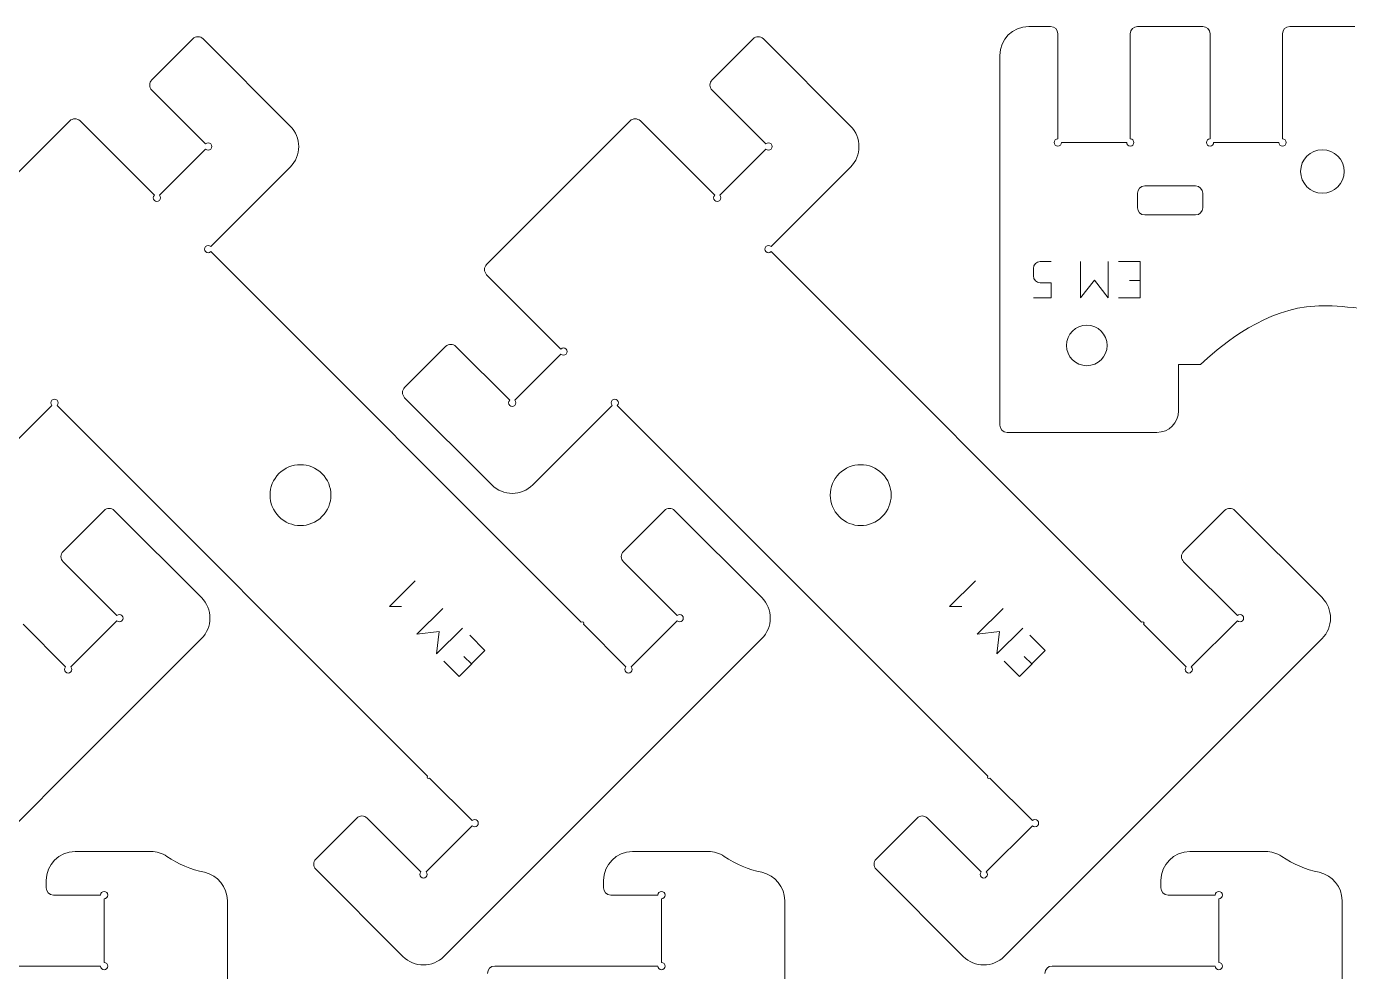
# Model space of a CAD drawing. Header units: inches. Extents: x 2 to 349, y -345 to -5.
# Drawn here: x 170.5 to 261.8, y -162.6 to -97.4 of the extents above; entities that cross this region are included whole.
import ezdxf

# ---------------------------------------------------------------- set-up
doc = ezdxf.new("R2010")
doc.units = ezdxf.units.IN
doc.header["$MEASUREMENT"] = 0
for name, color, linetype in [('exterieur', 7, 'Continuous'), ('gravure', 7, 'Continuous'), ('interieur', 7, 'Continuous')]:
    doc.layers.add(name, color=color, linetype=linetype)

# ---------------------------------------------------------------- blocks, each defined once
blk = doc.blocks.new('block 566')
at = {"layer": 'exterieur', "lineweight": 0}
blk.add_open_spline([(251.489, -120.754), (252.657, -119.683), (255.448, -117.194), (258.821, -116.766), (259.548, -116.673), (260.301, -116.677), (261.276, -116.752), (265.053, -117.044), (272.15, -118.417), (276.503, -117.237), (277.678, -116.918), (278.653, -116.413), (279.529, -115.837), (283.758, -113.053), (285.655, -108.602), (285.655, -99.43)], degree=3, knots=[0, 0, 0, 0, 1, 1, 1, 2, 2, 2, 3, 3, 3, 4, 4, 4, 5, 5, 5, 5], dxfattribs=at)
blk = doc.blocks.new('block 567')
at = {"layer": 'exterieur', "lineweight": 0}
blk.add_lwpolyline([(249.989, -120.754), (251.489, -120.754)], dxfattribs=at)
blk = doc.blocks.new('block 576')
at = {"layer": 'exterieur', "lineweight": 0}
blk.add_lwpolyline([(257.654, -97.43), (262.154, -97.43)], dxfattribs=at)
blk = doc.blocks.new('block 577')
at = {"layer": 'exterieur', "lineweight": 0}
blk.add_lwpolyline([(257.155, -97.93), (257.155, -105.18)], dxfattribs=at)
blk = doc.blocks.new('block 578')
at = {"layer": 'exterieur', "lineweight": 0}
blk.add_lwpolyline([(256.905, -105.43), (252.405, -105.43)], dxfattribs=at)
blk = doc.blocks.new('block 579')
at = {"layer": 'exterieur', "lineweight": 0}
blk.add_lwpolyline([(252.154, -105.18), (252.154, -97.93)], dxfattribs=at)
blk = doc.blocks.new('block 580')
at = {"layer": 'exterieur', "lineweight": 0}
blk.add_lwpolyline([(247.154, -97.43), (251.654, -97.43)], dxfattribs=at)
blk = doc.blocks.new('block 581')
at = {"layer": 'exterieur', "lineweight": 0}
blk.add_lwpolyline([(246.655, -97.93), (246.655, -105.18)], dxfattribs=at)
blk = doc.blocks.new('block 582')
at = {"layer": 'exterieur', "lineweight": 0}
blk.add_lwpolyline([(246.405, -105.43), (241.905, -105.43)], dxfattribs=at)
blk = doc.blocks.new('block 583')
at = {"layer": 'exterieur', "lineweight": 0}
blk.add_lwpolyline([(241.655, -105.18), (241.655, -97.93)], dxfattribs=at)
blk = doc.blocks.new('block 584')
at = {"layer": 'exterieur', "lineweight": 0}
blk.add_lwpolyline([(239.654, -97.43), (241.154, -97.43)], dxfattribs=at)
blk = doc.blocks.new('block 585')
at = {"layer": 'exterieur', "lineweight": 0}
blk.add_lwpolyline([(249.989, -123.93), (249.989, -120.754)], dxfattribs=at)
blk = doc.blocks.new('block 586')
at = {"layer": 'exterieur', "lineweight": 0}
blk.add_lwpolyline([(237.655, -124.93), (237.655, -99.43)], dxfattribs=at)
blk = doc.blocks.new('block 587')
at = {"layer": 'exterieur', "lineweight": 0}
blk.add_lwpolyline([(248.489, -125.43), (238.154, -125.43)], dxfattribs=at)
blk = doc.blocks.new('block 597')
at = {"layer": 'exterieur', "lineweight": 0}
blk.add_open_spline([(257.155, -97.93), (257.155, -97.654), (257.379, -97.43), (257.654, -97.43)], degree=3, dxfattribs=at)
blk = doc.blocks.new('block 598')
at = {"layer": 'exterieur', "lineweight": 0}
blk.add_open_spline([(257.155, -105.18), (257.292, -105.18), (257.404, -105.292), (257.404, -105.43), (257.404, -105.568), (257.292, -105.68), (257.155, -105.68), (257.016, -105.68), (256.905, -105.568), (256.905, -105.43)], degree=3, knots=[0, 0, 0, 0, 1, 1, 1, 2, 2, 2, 3, 3, 3, 3], dxfattribs=at)
blk = doc.blocks.new('block 599')
at = {"layer": 'exterieur', "lineweight": 0}
blk.add_open_spline([(252.405, -105.43), (252.405, -105.568), (252.292, -105.68), (252.154, -105.68), (252.017, -105.68), (251.904, -105.568), (251.904, -105.43), (251.904, -105.292), (252.017, -105.18), (252.154, -105.18)], degree=3, knots=[0, 0, 0, 0, 1, 1, 1, 2, 2, 2, 3, 3, 3, 3], dxfattribs=at)
blk = doc.blocks.new('block 600')
at = {"layer": 'exterieur', "lineweight": 0}
blk.add_open_spline([(251.654, -97.43), (251.931, -97.43), (252.154, -97.654), (252.154, -97.93)], degree=3, dxfattribs=at)
blk = doc.blocks.new('block 601')
at = {"layer": 'exterieur', "lineweight": 0}
blk.add_open_spline([(246.655, -97.93), (246.655, -97.654), (246.878, -97.43), (247.154, -97.43)], degree=3, dxfattribs=at)
blk = doc.blocks.new('block 602')
at = {"layer": 'exterieur', "lineweight": 0}
blk.add_open_spline([(246.655, -105.18), (246.792, -105.18), (246.904, -105.292), (246.904, -105.43), (246.904, -105.568), (246.792, -105.68), (246.655, -105.68), (246.516, -105.68), (246.405, -105.568), (246.405, -105.43)], degree=3, knots=[0, 0, 0, 0, 1, 1, 1, 2, 2, 2, 3, 3, 3, 3], dxfattribs=at)
blk = doc.blocks.new('block 603')
at = {"layer": 'exterieur', "lineweight": 0}
blk.add_open_spline([(241.905, -105.43), (241.905, -105.568), (241.792, -105.68), (241.655, -105.68), (241.516, -105.68), (241.404, -105.568), (241.404, -105.43), (241.404, -105.292), (241.516, -105.18), (241.655, -105.18)], degree=3, knots=[0, 0, 0, 0, 1, 1, 1, 2, 2, 2, 3, 3, 3, 3], dxfattribs=at)
blk = doc.blocks.new('block 604')
at = {"layer": 'exterieur', "lineweight": 0}
blk.add_open_spline([(241.154, -97.43), (241.431, -97.43), (241.655, -97.654), (241.655, -97.93)], degree=3, dxfattribs=at)
blk = doc.blocks.new('block 605')
at = {"layer": 'exterieur', "lineweight": 0}
blk.add_open_spline([(237.655, -99.43), (237.655, -98.326), (238.55, -97.43), (239.654, -97.43)], degree=3, dxfattribs=at)
blk = doc.blocks.new('block 606')
at = {"layer": 'exterieur', "lineweight": 0}
blk.add_open_spline([(238.154, -125.43), (237.878, -125.43), (237.655, -125.206), (237.655, -124.93)], degree=3, dxfattribs=at)
blk = doc.blocks.new('block 607')
at = {"layer": 'exterieur', "lineweight": 0}
blk.add_open_spline([(249.989, -123.93), (249.989, -124.758), (249.317, -125.43), (248.489, -125.43)], degree=3, dxfattribs=at)
blk = doc.blocks.new('block 781')
at = {"layer": 'exterieur', "lineweight": 0}
blk.add_lwpolyline([(173.208, -141.598), (170.273, -138.664)], dxfattribs=at)
blk = doc.blocks.new('block 782')
at = {"layer": 'exterieur', "lineweight": 0}
blk.add_lwpolyline([(176.744, -138.417), (173.562, -141.598)], dxfattribs=at)
blk = doc.blocks.new('block 783')
at = {"layer": 'exterieur', "lineweight": 0}
blk.add_lwpolyline([(173.031, -134.351), (176.743, -138.063)], dxfattribs=at)
blk = doc.blocks.new('block 784')
at = {"layer": 'exterieur', "lineweight": 0}
blk.add_lwpolyline([(175.86, -130.815), (173.031, -133.644)], dxfattribs=at)
blk = doc.blocks.new('block 785')
at = {"layer": 'exterieur', "lineweight": 0}
blk.add_lwpolyline([(182.577, -136.826), (176.567, -130.815)], dxfattribs=at)
blk = doc.blocks.new('block 786')
at = {"layer": 'exterieur', "lineweight": 0}
blk.add_lwpolyline([(160.657, -161.574), (182.577, -139.653)], dxfattribs=at)
blk = doc.blocks.new('block 808')
at = {"layer": 'exterieur', "lineweight": 0}
blk.add_open_spline([(173.208, -141.598), (173.111, -141.696), (173.111, -141.854), (173.208, -141.952), (173.306, -142.05), (173.464, -142.05), (173.562, -141.952), (173.659, -141.854), (173.659, -141.696), (173.562, -141.598)], degree=3, knots=[0, 0, 0, 0, 1, 1, 1, 2, 2, 2, 3, 3, 3, 3], dxfattribs=at)
blk = doc.blocks.new('block 809')
at = {"layer": 'exterieur', "lineweight": 0}
blk.add_open_spline([(176.744, -138.417), (176.841, -138.514), (176.999, -138.514), (177.097, -138.417), (177.194, -138.319), (177.194, -138.16), (177.097, -138.063), (176.999, -137.965), (176.841, -137.965), (176.743, -138.063)], degree=3, knots=[0, 0, 0, 0, 1, 1, 1, 2, 2, 2, 3, 3, 3, 3], dxfattribs=at)
blk = doc.blocks.new('block 810')
at = {"layer": 'exterieur', "lineweight": 0}
blk.add_open_spline([(173.031, -133.644), (172.836, -133.839), (172.836, -134.155), (173.031, -134.351)], degree=3, dxfattribs=at)
blk = doc.blocks.new('block 811')
at = {"layer": 'exterieur', "lineweight": 0}
blk.add_open_spline([(176.567, -130.815), (176.372, -130.62), (176.055, -130.62), (175.86, -130.815)], degree=3, dxfattribs=at)
blk = doc.blocks.new('block 812')
at = {"layer": 'exterieur', "lineweight": 0}
blk.add_open_spline([(182.577, -139.653), (183.358, -138.873), (183.358, -137.606), (182.577, -136.826)], degree=3, dxfattribs=at)
blk = doc.blocks.new('block 816')
at = {"layer": 'exterieur', "lineweight": 0}
blk.add_lwpolyline([(201.253, -152.559), (198.071, -155.741)], dxfattribs=at)
blk = doc.blocks.new('block 817')
at = {"layer": 'exterieur', "lineweight": 0}
blk.add_lwpolyline([(198.319, -149.271), (201.253, -152.205)], dxfattribs=at)
blk = doc.blocks.new('block 818')
at = {"layer": 'exterieur', "lineweight": 0}
blk.add_lwpolyline([(172.615, -123.567), (198.177, -149.129)], dxfattribs=at)
blk = doc.blocks.new('block 819')
at = {"layer": 'exterieur', "lineweight": 0}
blk.add_lwpolyline([(172.261, -123.567), (166.782, -129.047)], dxfattribs=at)
blk = doc.blocks.new('block 825')
at = {"layer": 'exterieur', "lineweight": 0}
blk.add_lwpolyline([(173.499, -103.945), (163.6, -113.845)], dxfattribs=at)
blk = doc.blocks.new('block 826')
at = {"layer": 'exterieur', "lineweight": 0}
blk.add_lwpolyline([(179.333, -109.071), (174.206, -103.945)], dxfattribs=at)
blk = doc.blocks.new('block 827')
at = {"layer": 'exterieur', "lineweight": 0}
blk.add_lwpolyline([(182.868, -105.889), (179.686, -109.071)], dxfattribs=at)
blk = doc.blocks.new('block 828')
at = {"layer": 'exterieur', "lineweight": 0}
blk.add_lwpolyline([(179.156, -101.824), (182.868, -105.536)], dxfattribs=at)
blk = doc.blocks.new('block 829')
at = {"layer": 'exterieur', "lineweight": 0}
blk.add_lwpolyline([(181.984, -98.288), (179.156, -101.117)], dxfattribs=at)
blk = doc.blocks.new('block 830')
at = {"layer": 'exterieur', "lineweight": 0}
blk.add_lwpolyline([(188.702, -104.299), (182.691, -98.288)], dxfattribs=at)
blk = doc.blocks.new('block 831')
at = {"layer": 'exterieur', "lineweight": 0}
blk.add_lwpolyline([(183.222, -112.607), (188.702, -107.127)], dxfattribs=at)
blk = doc.blocks.new('block 832')
at = {"layer": 'exterieur', "lineweight": 0}
blk.add_lwpolyline([(208.783, -138.523), (183.222, -112.961)], dxfattribs=at)
blk = doc.blocks.new('block 833')
at = {"layer": 'exterieur', "lineweight": 0}
blk.add_lwpolyline([(211.86, -141.598), (208.925, -138.664)], dxfattribs=at)
blk = doc.blocks.new('block 834')
at = {"layer": 'exterieur', "lineweight": 0}
blk.add_lwpolyline([(215.395, -138.417), (212.213, -141.598)], dxfattribs=at)
blk = doc.blocks.new('block 835')
at = {"layer": 'exterieur', "lineweight": 0}
blk.add_lwpolyline([(211.683, -134.351), (215.395, -138.063)], dxfattribs=at)
blk = doc.blocks.new('block 836')
at = {"layer": 'exterieur', "lineweight": 0}
blk.add_lwpolyline([(214.511, -130.815), (211.683, -133.644)], dxfattribs=at)
blk = doc.blocks.new('block 837')
at = {"layer": 'exterieur', "lineweight": 0}
blk.add_lwpolyline([(221.229, -136.826), (215.218, -130.815)], dxfattribs=at)
blk = doc.blocks.new('block 838')
at = {"layer": 'exterieur', "lineweight": 0}
blk.add_lwpolyline([(199.308, -161.574), (221.229, -139.653)], dxfattribs=at)
blk = doc.blocks.new('block 839')
at = {"layer": 'exterieur', "lineweight": 0}
blk.add_lwpolyline([(190.469, -155.563), (196.48, -161.574)], dxfattribs=at)
blk = doc.blocks.new('block 840')
at = {"layer": 'exterieur', "lineweight": 0}
blk.add_lwpolyline([(193.298, -152.028), (190.469, -154.857)], dxfattribs=at)
blk = doc.blocks.new('block 841')
at = {"layer": 'exterieur', "lineweight": 0}
blk.add_lwpolyline([(197.717, -155.741), (194.005, -152.028)], dxfattribs=at)
blk = doc.blocks.new('block 842')
at = {"layer": 'exterieur', "lineweight": 0}
blk.add_open_spline([(197.717, -155.741), (197.62, -155.838), (197.62, -155.996), (197.718, -156.094), (197.815, -156.192), (197.973, -156.192), (198.071, -156.094), (198.169, -155.996), (198.168, -155.838), (198.071, -155.741)], degree=3, knots=[0, 0, 0, 0, 1, 1, 1, 2, 2, 2, 3, 3, 3, 3], dxfattribs=at)
blk = doc.blocks.new('block 843')
at = {"layer": 'exterieur', "lineweight": 0}
blk.add_open_spline([(201.253, -152.559), (201.35, -152.656), (201.509, -152.656), (201.607, -152.559), (201.704, -152.461), (201.704, -152.302), (201.607, -152.205), (201.509, -152.107), (201.35, -152.107), (201.253, -152.205)], degree=3, knots=[0, 0, 0, 0, 1, 1, 1, 2, 2, 2, 3, 3, 3, 3], dxfattribs=at)
blk = doc.blocks.new('block 844')
at = {"layer": 'exterieur', "lineweight": 0}
blk.add_open_spline([(198.177, -149.129), (198.138, -149.168), (198.138, -149.231), (198.177, -149.271), (198.216, -149.309), (198.279, -149.309), (198.319, -149.271)], degree=3, knots=[0, 0, 0, 0, 1, 1, 1, 2, 2, 2, 2], dxfattribs=at)
blk = doc.blocks.new('block 845')
at = {"layer": 'exterieur', "lineweight": 0}
blk.add_open_spline([(172.615, -123.567), (172.713, -123.47), (172.713, -123.311), (172.615, -123.213), (172.518, -123.116), (172.359, -123.116), (172.261, -123.213), (172.164, -123.311), (172.164, -123.47), (172.261, -123.567)], degree=3, knots=[0, 0, 0, 0, 1, 1, 1, 2, 2, 2, 3, 3, 3, 3], dxfattribs=at)
blk = doc.blocks.new('block 852')
at = {"layer": 'exterieur', "lineweight": 0}
blk.add_open_spline([(174.206, -103.945), (174.011, -103.75), (173.694, -103.75), (173.499, -103.945)], degree=3, dxfattribs=at)
blk = doc.blocks.new('block 853')
at = {"layer": 'exterieur', "lineweight": 0}
blk.add_open_spline([(179.333, -109.071), (179.235, -109.169), (179.235, -109.328), (179.333, -109.425), (179.43, -109.523), (179.588, -109.523), (179.686, -109.425), (179.784, -109.327), (179.784, -109.169), (179.686, -109.071)], degree=3, knots=[0, 0, 0, 0, 1, 1, 1, 2, 2, 2, 3, 3, 3, 3], dxfattribs=at)
blk = doc.blocks.new('block 854')
at = {"layer": 'exterieur', "lineweight": 0}
blk.add_open_spline([(182.868, -105.889), (182.966, -105.987), (183.124, -105.987), (183.222, -105.889), (183.319, -105.792), (183.319, -105.634), (183.222, -105.536), (183.124, -105.438), (182.966, -105.438), (182.868, -105.536)], degree=3, knots=[0, 0, 0, 0, 1, 1, 1, 2, 2, 2, 3, 3, 3, 3], dxfattribs=at)
blk = doc.blocks.new('block 855')
at = {"layer": 'exterieur', "lineweight": 0}
blk.add_open_spline([(179.156, -101.117), (178.961, -101.312), (178.961, -101.629), (179.156, -101.824)], degree=3, dxfattribs=at)
blk = doc.blocks.new('block 856')
at = {"layer": 'exterieur', "lineweight": 0}
blk.add_open_spline([(182.691, -98.288), (182.496, -98.093), (182.18, -98.093), (181.984, -98.288)], degree=3, dxfattribs=at)
blk = doc.blocks.new('block 857')
at = {"layer": 'exterieur', "lineweight": 0}
blk.add_open_spline([(188.702, -107.127), (189.483, -106.346), (189.483, -105.08), (188.702, -104.299)], degree=3, dxfattribs=at)
blk = doc.blocks.new('block 858')
at = {"layer": 'exterieur', "lineweight": 0}
blk.add_open_spline([(183.222, -112.607), (183.124, -112.509), (182.966, -112.509), (182.868, -112.607), (182.77, -112.705), (182.77, -112.863), (182.868, -112.961), (182.966, -113.058), (183.124, -113.058), (183.222, -112.961)], degree=3, knots=[0, 0, 0, 0, 1, 1, 1, 2, 2, 2, 3, 3, 3, 3], dxfattribs=at)
blk = doc.blocks.new('block 859')
at = {"layer": 'exterieur', "lineweight": 0}
blk.add_open_spline([(208.925, -138.664), (208.964, -138.625), (208.964, -138.561), (208.925, -138.523), (208.886, -138.483), (208.823, -138.483), (208.783, -138.523)], degree=3, knots=[0, 0, 0, 0, 1, 1, 1, 2, 2, 2, 2], dxfattribs=at)
blk = doc.blocks.new('block 860')
at = {"layer": 'exterieur', "lineweight": 0}
blk.add_open_spline([(211.86, -141.598), (211.762, -141.696), (211.762, -141.854), (211.86, -141.952), (211.957, -142.05), (212.116, -142.05), (212.213, -141.952), (212.311, -141.854), (212.311, -141.696), (212.213, -141.598)], degree=3, knots=[0, 0, 0, 0, 1, 1, 1, 2, 2, 2, 3, 3, 3, 3], dxfattribs=at)
blk = doc.blocks.new('block 861')
at = {"layer": 'exterieur', "lineweight": 0}
blk.add_open_spline([(215.395, -138.417), (215.492, -138.514), (215.651, -138.514), (215.748, -138.417), (215.846, -138.319), (215.846, -138.16), (215.749, -138.063), (215.651, -137.965), (215.492, -137.965), (215.395, -138.063)], degree=3, knots=[0, 0, 0, 0, 1, 1, 1, 2, 2, 2, 3, 3, 3, 3], dxfattribs=at)
blk = doc.blocks.new('block 862')
at = {"layer": 'exterieur', "lineweight": 0}
blk.add_open_spline([(211.683, -133.644), (211.488, -133.839), (211.487, -134.155), (211.683, -134.351)], degree=3, dxfattribs=at)
blk = doc.blocks.new('block 863')
at = {"layer": 'exterieur', "lineweight": 0}
blk.add_open_spline([(215.218, -130.815), (215.023, -130.62), (214.707, -130.62), (214.511, -130.815)], degree=3, dxfattribs=at)
blk = doc.blocks.new('block 864')
at = {"layer": 'exterieur', "lineweight": 0}
blk.add_open_spline([(221.229, -139.653), (222.01, -138.873), (222.01, -137.606), (221.229, -136.826)], degree=3, dxfattribs=at)
blk = doc.blocks.new('block 865')
at = {"layer": 'exterieur', "lineweight": 0}
blk.add_open_spline([(196.48, -161.574), (197.261, -162.355), (198.527, -162.355), (199.308, -161.574)], degree=3, dxfattribs=at)
blk = doc.blocks.new('block 866')
at = {"layer": 'exterieur', "lineweight": 0}
blk.add_open_spline([(190.469, -154.857), (190.274, -155.052), (190.274, -155.368), (190.469, -155.563)], degree=3, dxfattribs=at)
blk = doc.blocks.new('block 867')
at = {"layer": 'exterieur', "lineweight": 0}
blk.add_open_spline([(194.005, -152.028), (193.81, -151.833), (193.493, -151.833), (193.298, -152.028)], degree=3, dxfattribs=at)
blk = doc.blocks.new('block 868')
at = {"layer": 'exterieur', "lineweight": 0}
blk.add_lwpolyline([(239.905, -152.559), (236.723, -155.741)], dxfattribs=at)
blk = doc.blocks.new('block 869')
at = {"layer": 'exterieur', "lineweight": 0}
blk.add_lwpolyline([(236.97, -149.271), (239.905, -152.205)], dxfattribs=at)
blk = doc.blocks.new('block 870')
at = {"layer": 'exterieur', "lineweight": 0}
blk.add_lwpolyline([(211.267, -123.567), (236.829, -149.129)], dxfattribs=at)
blk = doc.blocks.new('block 871')
at = {"layer": 'exterieur', "lineweight": 0}
blk.add_lwpolyline([(210.913, -123.567), (205.433, -129.047)], dxfattribs=at)
blk = doc.blocks.new('block 872')
at = {"layer": 'exterieur', "lineweight": 0}
blk.add_lwpolyline([(202.605, -129.047), (196.594, -123.037)], dxfattribs=at)
blk = doc.blocks.new('block 873')
at = {"layer": 'exterieur', "lineweight": 0}
blk.add_lwpolyline([(196.594, -122.33), (199.423, -119.501)], dxfattribs=at)
blk = doc.blocks.new('block 874')
at = {"layer": 'exterieur', "lineweight": 0}
blk.add_lwpolyline([(200.13, -119.501), (203.842, -123.214)], dxfattribs=at)
blk = doc.blocks.new('block 875')
at = {"layer": 'exterieur', "lineweight": 0}
blk.add_lwpolyline([(204.196, -123.213), (207.378, -120.032)], dxfattribs=at)
blk = doc.blocks.new('block 876')
at = {"layer": 'exterieur', "lineweight": 0}
blk.add_lwpolyline([(202.251, -114.551), (207.378, -119.678)], dxfattribs=at)
blk = doc.blocks.new('block 877')
at = {"layer": 'exterieur', "lineweight": 0}
blk.add_lwpolyline([(212.151, -103.945), (202.251, -113.845)], dxfattribs=at)
blk = doc.blocks.new('block 878')
at = {"layer": 'exterieur', "lineweight": 0}
blk.add_lwpolyline([(217.984, -109.071), (212.858, -103.945)], dxfattribs=at)
blk = doc.blocks.new('block 879')
at = {"layer": 'exterieur', "lineweight": 0}
blk.add_lwpolyline([(221.52, -105.889), (218.338, -109.071)], dxfattribs=at)
blk = doc.blocks.new('block 880')
at = {"layer": 'exterieur', "lineweight": 0}
blk.add_lwpolyline([(217.807, -101.824), (221.52, -105.536)], dxfattribs=at)
blk = doc.blocks.new('block 881')
at = {"layer": 'exterieur', "lineweight": 0}
blk.add_lwpolyline([(220.636, -98.288), (217.808, -101.117)], dxfattribs=at)
blk = doc.blocks.new('block 882')
at = {"layer": 'exterieur', "lineweight": 0}
blk.add_lwpolyline([(227.354, -104.299), (221.343, -98.288)], dxfattribs=at)
blk = doc.blocks.new('block 883')
at = {"layer": 'exterieur', "lineweight": 0}
blk.add_lwpolyline([(221.873, -112.607), (227.354, -107.127)], dxfattribs=at)
blk = doc.blocks.new('block 884')
at = {"layer": 'exterieur', "lineweight": 0}
blk.add_lwpolyline([(247.435, -138.523), (221.873, -112.961)], dxfattribs=at)
blk = doc.blocks.new('block 885')
at = {"layer": 'exterieur', "lineweight": 0}
blk.add_lwpolyline([(250.511, -141.598), (247.577, -138.664)], dxfattribs=at)
blk = doc.blocks.new('block 886')
at = {"layer": 'exterieur', "lineweight": 0}
blk.add_lwpolyline([(254.047, -138.417), (250.865, -141.598)], dxfattribs=at)
blk = doc.blocks.new('block 887')
at = {"layer": 'exterieur', "lineweight": 0}
blk.add_lwpolyline([(250.334, -134.351), (254.046, -138.063)], dxfattribs=at)
blk = doc.blocks.new('block 888')
at = {"layer": 'exterieur', "lineweight": 0}
blk.add_lwpolyline([(253.163, -130.815), (250.334, -133.644)], dxfattribs=at)
blk = doc.blocks.new('block 889')
at = {"layer": 'exterieur', "lineweight": 0}
blk.add_lwpolyline([(259.88, -136.826), (253.87, -130.815)], dxfattribs=at)
blk = doc.blocks.new('block 890')
at = {"layer": 'exterieur', "lineweight": 0}
blk.add_lwpolyline([(237.96, -161.574), (259.88, -139.653)], dxfattribs=at)
blk = doc.blocks.new('block 891')
at = {"layer": 'exterieur', "lineweight": 0}
blk.add_lwpolyline([(229.121, -155.563), (235.132, -161.574)], dxfattribs=at)
blk = doc.blocks.new('block 892')
at = {"layer": 'exterieur', "lineweight": 0}
blk.add_lwpolyline([(231.95, -152.028), (229.121, -154.857)], dxfattribs=at)
blk = doc.blocks.new('block 893')
at = {"layer": 'exterieur', "lineweight": 0}
blk.add_lwpolyline([(236.369, -155.741), (232.657, -152.028)], dxfattribs=at)
blk = doc.blocks.new('block 894')
at = {"layer": 'exterieur', "lineweight": 0}
blk.add_open_spline([(236.369, -155.741), (236.272, -155.838), (236.272, -155.996), (236.369, -156.094), (236.467, -156.192), (236.625, -156.192), (236.722, -156.094), (236.82, -155.996), (236.82, -155.838), (236.723, -155.741)], degree=3, knots=[0, 0, 0, 0, 1, 1, 1, 2, 2, 2, 3, 3, 3, 3], dxfattribs=at)
blk = doc.blocks.new('block 895')
at = {"layer": 'exterieur', "lineweight": 0}
blk.add_open_spline([(239.905, -152.559), (240.002, -152.656), (240.16, -152.656), (240.258, -152.559), (240.355, -152.461), (240.356, -152.302), (240.258, -152.205), (240.16, -152.107), (240.002, -152.107), (239.905, -152.205)], degree=3, knots=[0, 0, 0, 0, 1, 1, 1, 2, 2, 2, 3, 3, 3, 3], dxfattribs=at)
blk = doc.blocks.new('block 896')
at = {"layer": 'exterieur', "lineweight": 0}
blk.add_open_spline([(236.829, -149.129), (236.79, -149.168), (236.79, -149.231), (236.829, -149.271), (236.868, -149.309), (236.931, -149.309), (236.97, -149.271)], degree=3, knots=[0, 0, 0, 0, 1, 1, 1, 2, 2, 2, 2], dxfattribs=at)
blk = doc.blocks.new('block 897')
at = {"layer": 'exterieur', "lineweight": 0}
blk.add_open_spline([(211.267, -123.567), (211.364, -123.47), (211.364, -123.311), (211.267, -123.213), (211.169, -123.116), (211.011, -123.116), (210.913, -123.213), (210.815, -123.311), (210.815, -123.47), (210.913, -123.567)], degree=3, knots=[0, 0, 0, 0, 1, 1, 1, 2, 2, 2, 3, 3, 3, 3], dxfattribs=at)
blk = doc.blocks.new('block 898')
at = {"layer": 'exterieur', "lineweight": 0}
blk.add_open_spline([(202.605, -129.047), (203.386, -129.828), (204.652, -129.828), (205.433, -129.047)], degree=3, dxfattribs=at)
blk = doc.blocks.new('block 899')
at = {"layer": 'exterieur', "lineweight": 0}
blk.add_open_spline([(196.594, -122.33), (196.399, -122.525), (196.399, -122.841), (196.594, -123.037)], degree=3, dxfattribs=at)
blk = doc.blocks.new('block 900')
at = {"layer": 'exterieur', "lineweight": 0}
blk.add_open_spline([(200.13, -119.501), (199.934, -119.306), (199.618, -119.306), (199.423, -119.501)], degree=3, dxfattribs=at)
blk = doc.blocks.new('block 901')
at = {"layer": 'exterieur', "lineweight": 0}
blk.add_open_spline([(203.842, -123.214), (203.744, -123.311), (203.744, -123.469), (203.842, -123.567), (203.94, -123.665), (204.098, -123.665), (204.196, -123.567), (204.293, -123.469), (204.293, -123.311), (204.196, -123.213)], degree=3, knots=[0, 0, 0, 0, 1, 1, 1, 2, 2, 2, 3, 3, 3, 3], dxfattribs=at)
blk = doc.blocks.new('block 902')
at = {"layer": 'exterieur', "lineweight": 0}
blk.add_open_spline([(207.378, -120.032), (207.475, -120.129), (207.633, -120.129), (207.731, -120.032), (207.829, -119.934), (207.829, -119.776), (207.731, -119.678), (207.634, -119.58), (207.475, -119.581), (207.378, -119.678)], degree=3, knots=[0, 0, 0, 0, 1, 1, 1, 2, 2, 2, 3, 3, 3, 3], dxfattribs=at)
blk = doc.blocks.new('block 903')
at = {"layer": 'exterieur', "lineweight": 0}
blk.add_open_spline([(202.251, -113.845), (202.056, -114.04), (202.056, -114.356), (202.251, -114.551)], degree=3, dxfattribs=at)
blk = doc.blocks.new('block 904')
at = {"layer": 'exterieur', "lineweight": 0}
blk.add_open_spline([(212.858, -103.945), (212.662, -103.75), (212.346, -103.75), (212.151, -103.945)], degree=3, dxfattribs=at)
blk = doc.blocks.new('block 905')
at = {"layer": 'exterieur', "lineweight": 0}
blk.add_open_spline([(217.984, -109.071), (217.886, -109.169), (217.886, -109.328), (217.984, -109.425), (218.082, -109.523), (218.24, -109.523), (218.338, -109.425), (218.436, -109.327), (218.436, -109.169), (218.338, -109.071)], degree=3, knots=[0, 0, 0, 0, 1, 1, 1, 2, 2, 2, 3, 3, 3, 3], dxfattribs=at)
blk = doc.blocks.new('block 906')
at = {"layer": 'exterieur', "lineweight": 0}
blk.add_open_spline([(221.52, -105.889), (221.617, -105.987), (221.776, -105.987), (221.873, -105.889), (221.971, -105.792), (221.971, -105.634), (221.873, -105.536), (221.776, -105.438), (221.617, -105.438), (221.52, -105.536)], degree=3, knots=[0, 0, 0, 0, 1, 1, 1, 2, 2, 2, 3, 3, 3, 3], dxfattribs=at)
blk = doc.blocks.new('block 907')
at = {"layer": 'exterieur', "lineweight": 0}
blk.add_open_spline([(217.808, -101.117), (217.612, -101.312), (217.612, -101.629), (217.807, -101.824)], degree=3, dxfattribs=at)
blk = doc.blocks.new('block 908')
at = {"layer": 'exterieur', "lineweight": 0}
blk.add_open_spline([(221.343, -98.288), (221.148, -98.093), (220.831, -98.093), (220.636, -98.288)], degree=3, dxfattribs=at)
blk = doc.blocks.new('block 909')
at = {"layer": 'exterieur', "lineweight": 0}
blk.add_open_spline([(227.354, -107.127), (228.135, -106.346), (228.134, -105.08), (227.354, -104.299)], degree=3, dxfattribs=at)
blk = doc.blocks.new('block 910')
at = {"layer": 'exterieur', "lineweight": 0}
blk.add_open_spline([(221.873, -112.607), (221.776, -112.509), (221.617, -112.509), (221.52, -112.607), (221.422, -112.705), (221.422, -112.863), (221.52, -112.961), (221.617, -113.058), (221.776, -113.058), (221.873, -112.961)], degree=3, knots=[0, 0, 0, 0, 1, 1, 1, 2, 2, 2, 3, 3, 3, 3], dxfattribs=at)
blk = doc.blocks.new('block 911')
at = {"layer": 'exterieur', "lineweight": 0}
blk.add_open_spline([(247.577, -138.664), (247.616, -138.625), (247.616, -138.561), (247.577, -138.523), (247.538, -138.483), (247.474, -138.483), (247.435, -138.523)], degree=3, knots=[0, 0, 0, 0, 1, 1, 1, 2, 2, 2, 2], dxfattribs=at)
blk = doc.blocks.new('block 912')
at = {"layer": 'exterieur', "lineweight": 0}
blk.add_open_spline([(250.511, -141.598), (250.414, -141.696), (250.414, -141.854), (250.511, -141.952), (250.609, -142.05), (250.767, -142.05), (250.865, -141.952), (250.962, -141.854), (250.962, -141.696), (250.865, -141.598)], degree=3, knots=[0, 0, 0, 0, 1, 1, 1, 2, 2, 2, 3, 3, 3, 3], dxfattribs=at)
blk = doc.blocks.new('block 913')
at = {"layer": 'exterieur', "lineweight": 0}
blk.add_open_spline([(254.047, -138.417), (254.144, -138.514), (254.302, -138.514), (254.4, -138.417), (254.497, -138.319), (254.497, -138.16), (254.4, -138.063), (254.302, -137.965), (254.144, -137.965), (254.046, -138.063)], degree=3, knots=[0, 0, 0, 0, 1, 1, 1, 2, 2, 2, 3, 3, 3, 3], dxfattribs=at)
blk = doc.blocks.new('block 914')
at = {"layer": 'exterieur', "lineweight": 0}
blk.add_open_spline([(250.334, -133.644), (250.139, -133.839), (250.139, -134.155), (250.334, -134.351)], degree=3, dxfattribs=at)
blk = doc.blocks.new('block 915')
at = {"layer": 'exterieur', "lineweight": 0}
blk.add_open_spline([(253.87, -130.815), (253.675, -130.62), (253.358, -130.62), (253.163, -130.815)], degree=3, dxfattribs=at)
blk = doc.blocks.new('block 916')
at = {"layer": 'exterieur', "lineweight": 0}
blk.add_open_spline([(259.88, -139.653), (260.661, -138.873), (260.661, -137.606), (259.88, -136.826)], degree=3, dxfattribs=at)
blk = doc.blocks.new('block 917')
at = {"layer": 'exterieur', "lineweight": 0}
blk.add_open_spline([(235.132, -161.574), (235.913, -162.355), (237.179, -162.355), (237.96, -161.574)], degree=3, dxfattribs=at)
blk = doc.blocks.new('block 918')
at = {"layer": 'exterieur', "lineweight": 0}
blk.add_open_spline([(229.121, -154.857), (228.926, -155.052), (228.926, -155.368), (229.121, -155.563)], degree=3, dxfattribs=at)
blk = doc.blocks.new('block 919')
at = {"layer": 'exterieur', "lineweight": 0}
blk.add_open_spline([(232.657, -152.028), (232.461, -151.833), (232.145, -151.833), (231.95, -152.028)], degree=3, dxfattribs=at)
blk = doc.blocks.new('block 2218')
at = {"layer": 'exterieur', "lineweight": 0}
blk.add_lwpolyline([(175.617, -162.239), (164.367, -162.239)], dxfattribs=at)
blk = doc.blocks.new('block 2239')
at = {"layer": 'exterieur', "lineweight": 0}
blk.add_lwpolyline([(184.367, -179.078), (184.367, -157.726)], dxfattribs=at)
blk = doc.blocks.new('block 2240')
at = {"layer": 'exterieur', "lineweight": 0}
blk.add_open_spline([(184.367, -157.726), (184.367, -156.784), (183.709, -155.969), (182.788, -155.771)], degree=3, dxfattribs=at)
blk = doc.blocks.new('block 2241')
at = {"layer": 'exterieur', "lineweight": 0}
blk.add_open_spline([(180.201, -154.676), (180.987, -155.201), (181.865, -155.572), (182.788, -155.771)], degree=3, dxfattribs=at)
blk = doc.blocks.new('block 2242')
at = {"layer": 'exterieur', "lineweight": 0}
blk.add_open_spline([(180.201, -154.676), (179.873, -154.456), (179.486, -154.339), (179.091, -154.339)], degree=3, dxfattribs=at)
blk = doc.blocks.new('block 2243')
at = {"layer": 'exterieur', "lineweight": 0}
blk.add_lwpolyline([(179.091, -154.339), (173.867, -154.339)], dxfattribs=at)
blk = doc.blocks.new('block 2244')
at = {"layer": 'exterieur', "lineweight": 0}
blk.add_open_spline([(173.867, -154.339), (172.763, -154.339), (171.867, -155.235), (171.867, -156.339)], degree=3, dxfattribs=at)
blk = doc.blocks.new('block 2245')
at = {"layer": 'exterieur', "lineweight": 0}
blk.add_lwpolyline([(171.867, -156.339), (171.867, -156.84)], dxfattribs=at)
blk = doc.blocks.new('block 2246')
at = {"layer": 'exterieur', "lineweight": 0}
blk.add_open_spline([(171.867, -156.84), (171.867, -157.115), (172.091, -157.339), (172.367, -157.339)], degree=3, dxfattribs=at)
blk = doc.blocks.new('block 2247')
at = {"layer": 'exterieur', "lineweight": 0}
blk.add_lwpolyline([(172.367, -157.339), (175.617, -157.339)], dxfattribs=at)
blk = doc.blocks.new('block 2248')
at = {"layer": 'exterieur', "lineweight": 0}
blk.add_open_spline([(175.867, -157.589), (176.005, -157.589), (176.117, -157.478), (176.117, -157.339), (176.117, -157.201), (176.005, -157.089), (175.867, -157.089), (175.729, -157.089), (175.617, -157.201), (175.617, -157.339)], degree=3, knots=[0, 0, 0, 0, 1, 1, 1, 2, 2, 2, 3, 3, 3, 3], dxfattribs=at)
blk = doc.blocks.new('block 2249')
at = {"layer": 'exterieur', "lineweight": 0}
blk.add_lwpolyline([(175.867, -157.589), (175.867, -161.989)], dxfattribs=at)
blk = doc.blocks.new('block 2250')
at = {"layer": 'exterieur', "lineweight": 0}
blk.add_open_spline([(175.617, -162.239), (175.617, -162.377), (175.729, -162.489), (175.867, -162.489), (176.005, -162.489), (176.117, -162.377), (176.117, -162.239), (176.117, -162.101), (176.005, -161.989), (175.867, -161.989)], degree=3, knots=[0, 0, 0, 0, 1, 1, 1, 2, 2, 2, 3, 3, 3, 3], dxfattribs=at)
blk = doc.blocks.new('block 2251')
at = {"layer": 'exterieur', "lineweight": 0}
blk.add_lwpolyline([(214.065, -162.239), (202.815, -162.239)], dxfattribs=at)
blk = doc.blocks.new('block 2252')
at = {"layer": 'exterieur', "lineweight": 0}
blk.add_open_spline([(202.815, -162.239), (202.539, -162.239), (202.315, -162.463), (202.315, -162.74)], degree=3, dxfattribs=at)
blk = doc.blocks.new('block 2272')
at = {"layer": 'exterieur', "lineweight": 0}
blk.add_lwpolyline([(222.815, -179.078), (222.815, -157.726)], dxfattribs=at)
blk = doc.blocks.new('block 2273')
at = {"layer": 'exterieur', "lineweight": 0}
blk.add_open_spline([(222.815, -157.726), (222.815, -156.784), (222.157, -155.969), (221.236, -155.771)], degree=3, dxfattribs=at)
blk = doc.blocks.new('block 2274')
at = {"layer": 'exterieur', "lineweight": 0}
blk.add_open_spline([(218.65, -154.676), (219.435, -155.201), (220.313, -155.572), (221.236, -155.771)], degree=3, dxfattribs=at)
blk = doc.blocks.new('block 2275')
at = {"layer": 'exterieur', "lineweight": 0}
blk.add_open_spline([(218.65, -154.676), (218.321, -154.456), (217.934, -154.339), (217.539, -154.339)], degree=3, dxfattribs=at)
blk = doc.blocks.new('block 2276')
at = {"layer": 'exterieur', "lineweight": 0}
blk.add_lwpolyline([(217.539, -154.339), (212.315, -154.339)], dxfattribs=at)
blk = doc.blocks.new('block 2277')
at = {"layer": 'exterieur', "lineweight": 0}
blk.add_open_spline([(212.315, -154.339), (211.211, -154.339), (210.315, -155.235), (210.315, -156.339)], degree=3, dxfattribs=at)
blk = doc.blocks.new('block 2278')
at = {"layer": 'exterieur', "lineweight": 0}
blk.add_lwpolyline([(210.315, -156.339), (210.315, -156.84)], dxfattribs=at)
blk = doc.blocks.new('block 2279')
at = {"layer": 'exterieur', "lineweight": 0}
blk.add_open_spline([(210.315, -156.84), (210.315, -157.115), (210.539, -157.339), (210.815, -157.339)], degree=3, dxfattribs=at)
blk = doc.blocks.new('block 2280')
at = {"layer": 'exterieur', "lineweight": 0}
blk.add_lwpolyline([(210.815, -157.339), (214.065, -157.339)], dxfattribs=at)
blk = doc.blocks.new('block 2281')
at = {"layer": 'exterieur', "lineweight": 0}
blk.add_open_spline([(214.315, -157.589), (214.453, -157.589), (214.565, -157.478), (214.565, -157.339), (214.565, -157.201), (214.453, -157.089), (214.315, -157.089), (214.177, -157.089), (214.065, -157.201), (214.065, -157.339)], degree=3, knots=[0, 0, 0, 0, 1, 1, 1, 2, 2, 2, 3, 3, 3, 3], dxfattribs=at)
blk = doc.blocks.new('block 2282')
at = {"layer": 'exterieur', "lineweight": 0}
blk.add_lwpolyline([(214.315, -157.589), (214.315, -161.989)], dxfattribs=at)
blk = doc.blocks.new('block 2283')
at = {"layer": 'exterieur', "lineweight": 0}
blk.add_open_spline([(214.065, -162.239), (214.065, -162.377), (214.177, -162.489), (214.315, -162.489), (214.453, -162.489), (214.565, -162.377), (214.565, -162.239), (214.565, -162.101), (214.453, -161.989), (214.315, -161.989)], degree=3, knots=[0, 0, 0, 0, 1, 1, 1, 2, 2, 2, 3, 3, 3, 3], dxfattribs=at)
blk = doc.blocks.new('block 2284')
at = {"layer": 'exterieur', "lineweight": 0}
blk.add_lwpolyline([(252.514, -162.239), (241.263, -162.239)], dxfattribs=at)
blk = doc.blocks.new('block 2285')
at = {"layer": 'exterieur', "lineweight": 0}
blk.add_open_spline([(241.263, -162.239), (240.988, -162.239), (240.764, -162.463), (240.764, -162.74)], degree=3, dxfattribs=at)
blk = doc.blocks.new('block 2305')
at = {"layer": 'exterieur', "lineweight": 0}
blk.add_lwpolyline([(261.264, -179.078), (261.264, -157.726)], dxfattribs=at)
blk = doc.blocks.new('block 2306')
at = {"layer": 'exterieur', "lineweight": 0}
blk.add_open_spline([(261.264, -157.726), (261.264, -156.784), (260.606, -155.969), (259.685, -155.771)], degree=3, dxfattribs=at)
blk = doc.blocks.new('block 2307')
at = {"layer": 'exterieur', "lineweight": 0}
blk.add_open_spline([(257.098, -154.676), (257.884, -155.201), (258.761, -155.572), (259.685, -155.771)], degree=3, dxfattribs=at)
blk = doc.blocks.new('block 2308')
at = {"layer": 'exterieur', "lineweight": 0}
blk.add_open_spline([(257.098, -154.676), (256.769, -154.456), (256.383, -154.339), (255.987, -154.339)], degree=3, dxfattribs=at)
blk = doc.blocks.new('block 2309')
at = {"layer": 'exterieur', "lineweight": 0}
blk.add_lwpolyline([(255.987, -154.339), (250.764, -154.339)], dxfattribs=at)
blk = doc.blocks.new('block 2310')
at = {"layer": 'exterieur', "lineweight": 0}
blk.add_open_spline([(250.764, -154.339), (249.659, -154.339), (248.763, -155.235), (248.763, -156.339)], degree=3, dxfattribs=at)
blk = doc.blocks.new('block 2311')
at = {"layer": 'exterieur', "lineweight": 0}
blk.add_lwpolyline([(248.763, -156.339), (248.763, -156.84)], dxfattribs=at)
blk = doc.blocks.new('block 2312')
at = {"layer": 'exterieur', "lineweight": 0}
blk.add_open_spline([(248.763, -156.84), (248.763, -157.115), (248.987, -157.339), (249.264, -157.339)], degree=3, dxfattribs=at)
blk = doc.blocks.new('block 2313')
at = {"layer": 'exterieur', "lineweight": 0}
blk.add_lwpolyline([(249.264, -157.339), (252.514, -157.339)], dxfattribs=at)
blk = doc.blocks.new('block 2314')
at = {"layer": 'exterieur', "lineweight": 0}
blk.add_open_spline([(252.764, -157.589), (252.902, -157.589), (253.014, -157.478), (253.014, -157.339), (253.014, -157.201), (252.902, -157.089), (252.764, -157.089), (252.625, -157.089), (252.514, -157.201), (252.514, -157.339)], degree=3, knots=[0, 0, 0, 0, 1, 1, 1, 2, 2, 2, 3, 3, 3, 3], dxfattribs=at)
blk = doc.blocks.new('block 2315')
at = {"layer": 'exterieur', "lineweight": 0}
blk.add_lwpolyline([(252.764, -157.589), (252.764, -161.989)], dxfattribs=at)
blk = doc.blocks.new('block 2316')
at = {"layer": 'exterieur', "lineweight": 0}
blk.add_open_spline([(252.514, -162.239), (252.514, -162.377), (252.625, -162.489), (252.764, -162.489), (252.902, -162.489), (253.014, -162.377), (253.014, -162.239), (253.014, -162.101), (252.902, -161.989), (252.764, -161.989)], degree=3, knots=[0, 0, 0, 0, 1, 1, 1, 2, 2, 2, 3, 3, 3, 3], dxfattribs=at)
blk = doc.blocks.new('block 2670')
at = {"layer": 'interieur', "lineweight": 0}
blk.add_open_spline([(190.894, -128.27), (190.074, -127.449), (188.744, -127.449), (187.924, -128.27), (187.104, -129.089), (187.104, -130.419), (187.924, -131.239), (188.744, -132.06), (190.074, -132.059), (190.894, -131.239), (191.714, -130.419), (191.714, -129.089), (190.894, -128.27), (190.894, -128.27), (190.894, -128.27), (190.894, -128.27)], degree=3, knots=[0, 0, 0, 0, 1, 1, 1, 2, 2, 2, 3, 3, 3, 4, 4, 4, 5, 5, 5, 5], dxfattribs=at)
blk = doc.blocks.new('block 2671')
at = {"layer": 'interieur', "lineweight": 0}
blk.add_open_spline([(229.545, -128.27), (228.725, -127.449), (227.396, -127.449), (226.576, -128.27), (225.756, -129.089), (225.755, -130.419), (226.576, -131.239), (227.396, -132.06), (228.725, -132.059), (229.545, -131.239), (230.366, -130.419), (230.366, -129.089), (229.545, -128.27), (229.545, -128.27), (229.545, -128.27), (229.545, -128.27)], degree=3, knots=[0, 0, 0, 0, 1, 1, 1, 2, 2, 2, 3, 3, 3, 4, 4, 4, 5, 5, 5, 5], dxfattribs=at)
blk = doc.blocks.new('block 2807')
at = {"layer": 'interieur', "lineweight": 0}
blk.add_open_spline([(243.655, -120.83), (242.881, -120.83), (242.255, -120.203), (242.255, -119.43), (242.255, -118.657), (242.881, -118.03), (243.655, -118.03), (244.428, -118.03), (245.054, -118.657), (245.054, -119.43), (245.054, -120.203), (244.428, -120.83), (243.655, -120.83), (243.655, -120.83), (243.655, -120.83), (243.655, -120.83)], degree=3, knots=[0, 0, 0, 0, 1, 1, 1, 2, 2, 2, 3, 3, 3, 4, 4, 4, 5, 5, 5, 5], dxfattribs=at)
blk = doc.blocks.new('block 2808')
at = {"layer": 'interieur', "lineweight": 0}
blk.add_open_spline([(259.905, -108.93), (259.076, -108.93), (258.405, -108.259), (258.405, -107.43), (258.405, -106.601), (259.076, -105.93), (259.905, -105.93), (260.733, -105.93), (261.405, -106.601), (261.405, -107.43), (261.405, -108.259), (260.733, -108.93), (259.905, -108.93), (259.905, -108.93), (259.905, -108.93), (259.905, -108.93)], degree=3, knots=[0, 0, 0, 0, 1, 1, 1, 2, 2, 2, 3, 3, 3, 4, 4, 4, 5, 5, 5, 5], dxfattribs=at)
blk = doc.blocks.new('block 2809')
at = {"layer": 'interieur', "lineweight": 0}
blk.add_lwpolyline([(251.155, -108.43), (247.654, -108.43)], dxfattribs=at)
blk = doc.blocks.new('block 2810')
at = {"layer": 'interieur', "lineweight": 0}
blk.add_lwpolyline([(251.654, -109.93), (251.654, -108.93)], dxfattribs=at)
blk = doc.blocks.new('block 2811')
at = {"layer": 'interieur', "lineweight": 0}
blk.add_lwpolyline([(247.654, -110.43), (251.155, -110.43)], dxfattribs=at)
blk = doc.blocks.new('block 2812')
at = {"layer": 'interieur', "lineweight": 0}
blk.add_lwpolyline([(247.154, -108.93), (247.154, -109.93)], dxfattribs=at)
blk = doc.blocks.new('block 2817')
at = {"layer": 'interieur', "lineweight": 0}
blk.add_open_spline([(247.154, -108.93), (247.154, -108.654), (247.378, -108.43), (247.654, -108.43)], degree=3, dxfattribs=at)
blk = doc.blocks.new('block 2818')
at = {"layer": 'interieur', "lineweight": 0}
blk.add_open_spline([(251.155, -108.43), (251.43, -108.43), (251.654, -108.654), (251.654, -108.93)], degree=3, dxfattribs=at)
blk = doc.blocks.new('block 2819')
at = {"layer": 'interieur', "lineweight": 0}
blk.add_open_spline([(251.654, -109.93), (251.654, -110.206), (251.43, -110.43), (251.155, -110.43)], degree=3, dxfattribs=at)
blk = doc.blocks.new('block 2820')
at = {"layer": 'interieur', "lineweight": 0}
blk.add_open_spline([(247.654, -110.43), (247.378, -110.43), (247.154, -110.206), (247.154, -109.93)], degree=3, dxfattribs=at)
blk = doc.blocks.new('block 2834')
at = {"layer": 'gravure', "lineweight": 0}
for points in [[(200.58, -138.921), (198.796, -140.704), (198.984, -139.16), (197.44, -139.347), (199.223, -137.564)], [(202.135, -140.476), (201.083, -139.425)], [(200.352, -142.259), (202.135, -140.476)], [(200.352, -142.259), (199.3, -141.208)], [(201.21, -141.401), (200.684, -140.876)]]:
    blk.add_lwpolyline(points, dxfattribs=at)
blk = doc.blocks.new('block 2833')
at = {"layer": 'gravure', "lineweight": 0}
blk.add_lwpolyline([(197.324, -135.666), (195.541, -137.448), (196.383, -137.448)], dxfattribs=at)
at = {"layer": 'gravure'}
blk.add_blockref('block 2834', (0, 0), dxfattribs=at)
blk = doc.blocks.new('block 2836')
at = {"layer": 'gravure', "lineweight": 0}
for points in [[(239.231, -138.921), (237.448, -140.704), (237.636, -139.16), (236.091, -139.347), (237.875, -137.564)], [(240.786, -140.476), (239.735, -139.425)], [(239.003, -142.259), (240.786, -140.476)], [(239.003, -142.259), (237.952, -141.208)], [(239.861, -141.401), (239.336, -140.876)]]:
    blk.add_lwpolyline(points, dxfattribs=at)
blk = doc.blocks.new('block 2835')
at = {"layer": 'gravure', "lineweight": 0}
blk.add_lwpolyline([(235.976, -135.666), (234.193, -137.448), (235.034, -137.448)], dxfattribs=at)
at = {"layer": 'gravure'}
blk.add_blockref('block 2836', (0, 0), dxfattribs=at)
blk = doc.blocks.new('block 2915')
at = {"layer": 'gravure', "lineweight": 0}
for points in [[(247.336, -113.634), (245.85, -113.634)], [(247.336, -116.156), (247.336, -113.634)], [(247.336, -114.942), (246.593, -114.942)], [(247.336, -116.156), (245.85, -116.156)]]:
    blk.add_lwpolyline(points, dxfattribs=at)
blk.add_open_spline([(245.137, -113.634), (245.137, -113.634), (245.137, -116.156), (245.137, -116.156), (245.137, -116.156), (244.178, -114.931), (244.178, -114.931), (244.178, -114.931), (243.219, -116.156), (243.219, -116.156), (243.219, -116.156), (243.219, -113.634), (243.219, -113.634)], degree=3, knots=[0, 0, 0, 0, 1, 1, 1, 2, 2, 2, 3, 3, 3, 4, 4, 4, 4], dxfattribs=at)
blk = doc.blocks.new('block 2916')
at = {"layer": 'gravure', "lineweight": 0}
for points in [[(241.206, -116.146), (241.206, -115.103)], [(239.972, -116.146), (241.206, -116.146)]]:
    blk.add_lwpolyline(points, dxfattribs=at)
blk.add_open_spline([(241.206, -115.103), (241.206, -115.103), (240.445, -115.103), (240.445, -115.103), (240.185, -115.103), (239.972, -114.89), (239.972, -114.629), (239.972, -114.629), (239.972, -114.117), (239.972, -114.117), (239.972, -113.856), (240.185, -113.644), (240.445, -113.644), (240.445, -113.644), (241.206, -113.644), (241.206, -113.644)], degree=3, knots=[0, 0, 0, 0, 1, 1, 1, 2, 2, 2, 3, 3, 3, 4, 4, 4, 5, 5, 5, 5], dxfattribs=at)
blk = doc.blocks.new('block 2914')
at = {"layer": 'gravure'}
for name in ['block 2916', 'block 2915']:
    blk.add_blockref(name, (0, 0), dxfattribs=at)

msp = doc.modelspace()

# ---------------------------------------------------------------- block references
at = {"layer": 'exterieur'}
for name in ['block 605', 'block 584', 'block 604', 'block 601', 'block 580', 'block 600', 'block 597', 'block 576', 'block 829', 'block 856', 'block 830', 'block 881', 'block 908', 'block 882', 'block 583', 'block 581', 'block 579', 'block 577', 'block 586', 'block 566', 'block 855', 'block 907', 'block 828', 'block 880', 'block 825', 'block 852', 'block 826', 'block 877', 'block 904', 'block 878', 'block 857', 'block 909', 'block 854', 'block 906', 'block 603', 'block 582', 'block 602', 'block 599', 'block 578', 'block 598', 'block 827', 'block 879', 'block 831', 'block 883', 'block 853', 'block 905', 'block 858', 'block 832', 'block 910', 'block 884', 'block 903', 'block 876', 'block 873', 'block 900', 'block 874', 'block 875', 'block 902', 'block 567', 'block 585', 'block 845', 'block 899', 'block 872', 'block 901', 'block 897', 'block 819', 'block 818', 'block 871', 'block 870', 'block 607', 'block 606', 'block 587', 'block 898', 'block 784', 'block 811', 'block 785', 'block 836', 'block 863', 'block 837', 'block 888', 'block 915', 'block 889', 'block 810', 'block 862', 'block 914', 'block 783', 'block 835', 'block 887', 'block 812', 'block 864', 'block 916', 'block 781', 'block 782', 'block 809', 'block 859', 'block 833', 'block 834', 'block 861', 'block 911', 'block 885', 'block 886', 'block 913', 'block 786', 'block 838', 'block 890', 'block 808', 'block 860', 'block 912', 'block 844', 'block 817', 'block 896', 'block 869', 'block 840', 'block 867', 'block 841', 'block 843', 'block 892', 'block 919', 'block 893', 'block 895', 'block 816', 'block 868', 'block 2244', 'block 2243', 'block 2242', 'block 2241', 'block 866', 'block 2277', 'block 2276', 'block 2275', 'block 2274', 'block 918', 'block 2310', 'block 2309', 'block 2308', 'block 2307', 'block 2240', 'block 839', 'block 842', 'block 2273', 'block 891', 'block 894', 'block 2306', 'block 2245', 'block 2246', 'block 2278', 'block 2279', 'block 2311', 'block 2312', 'block 2247', 'block 2248', 'block 2249', 'block 2239', 'block 2280', 'block 2281', 'block 2282', 'block 2272', 'block 2313', 'block 2314', 'block 2315', 'block 2305', 'block 2218', 'block 2250', 'block 865', 'block 2252', 'block 2251', 'block 2283', 'block 917', 'block 2285', 'block 2284', 'block 2316']:
    msp.add_blockref(name, (0, 0), dxfattribs=at)
at = {"layer": 'gravure'}
for name in ['block 2914', 'block 2833', 'block 2835']:
    msp.add_blockref(name, (0, 0), dxfattribs=at)
at = {"layer": 'interieur'}
for name in ['block 2808', 'block 2817', 'block 2809', 'block 2818', 'block 2812', 'block 2810', 'block 2820', 'block 2811', 'block 2819', 'block 2807', 'block 2670', 'block 2671']:
    msp.add_blockref(name, (0, 0), dxfattribs=at)

doc.saveas('drawing.dxf')
